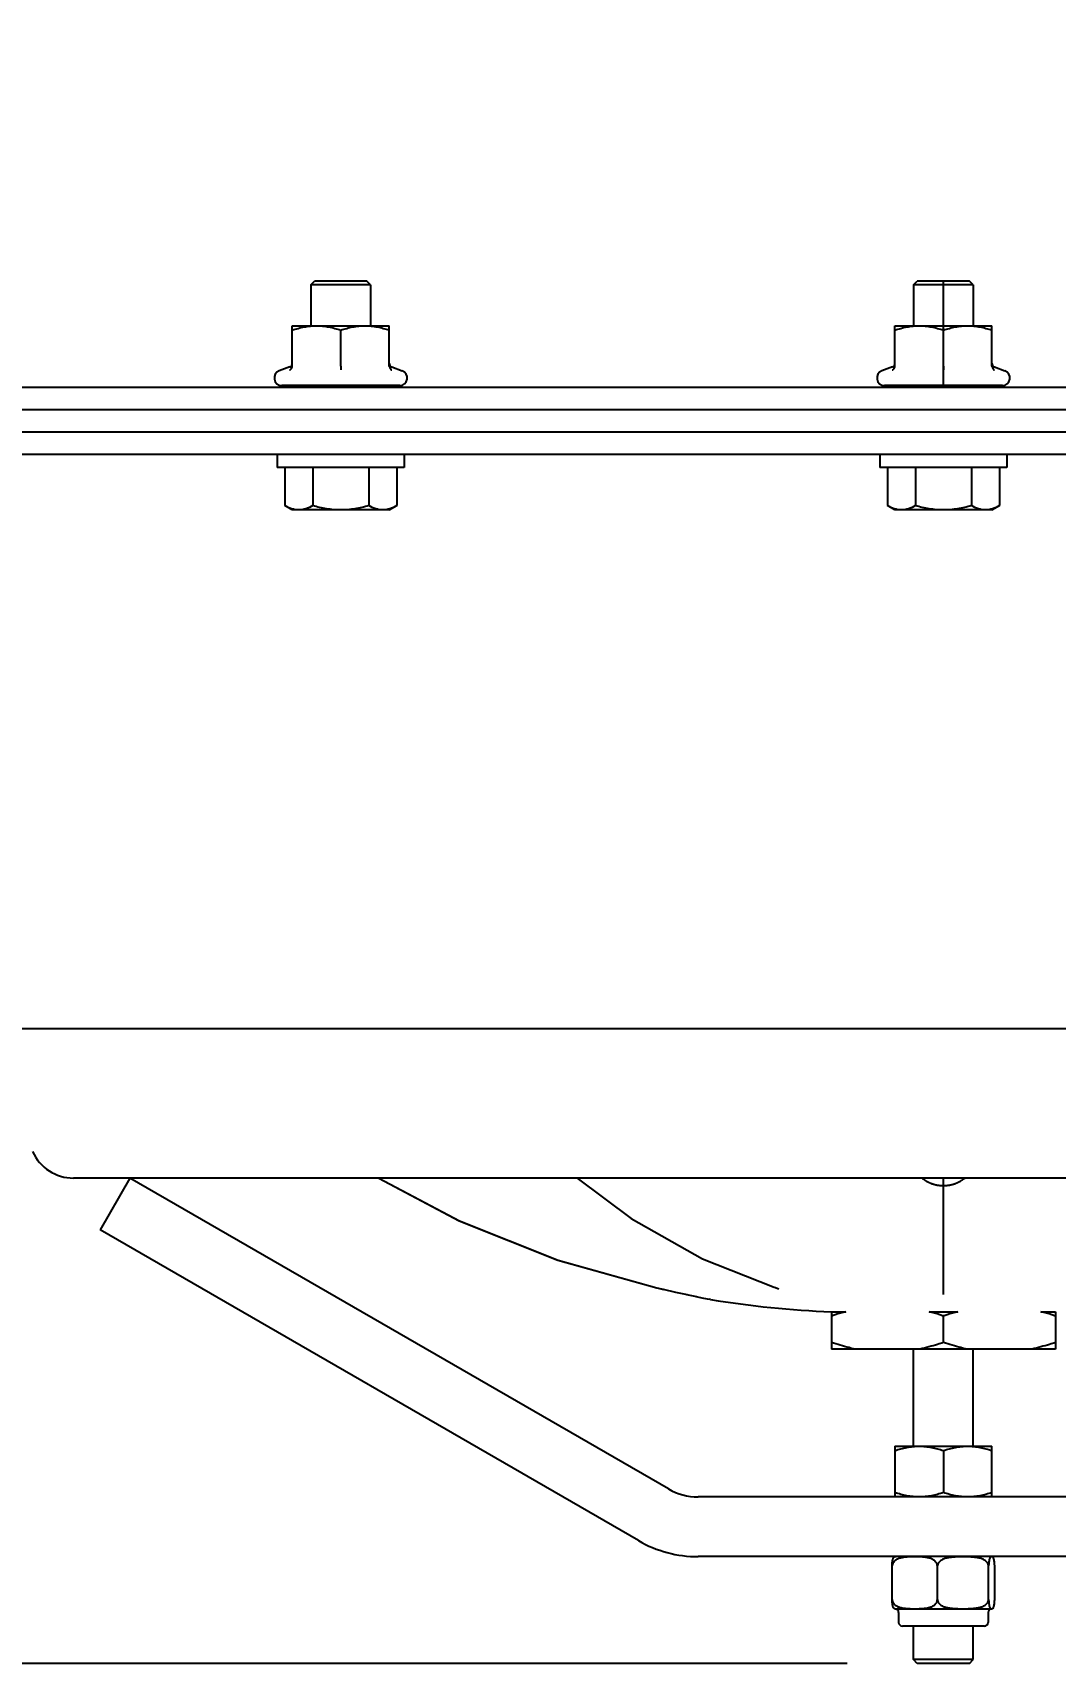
# Model space of a CAD drawing. Header units: millimetres. Extents: x 7589 to 12925, y 625 to 5429.
# Drawn here: x 10338 to 10475, y 1612.1 to 1830.6 of the extents above; entities that cross this region are included whole.
import ezdxf

# ---------------------------------------------------------------- set-up
doc = ezdxf.new("R2010")
doc.units = ezdxf.units.MM
doc.header["$LTSCALE"] = 307.34
doc.header["$PDMODE"] = 3
doc.header["$PDSIZE"] = 8
doc.layers.get('0').update_dxf_attribs({"linetype": 'CONTINUOUS'})
doc.layers.get('Defpoints').update_dxf_attribs({"linetype": 'CONTINUOUS'})
doc.layers.add('02___PRT_ALL_AXES', color=7, linetype='CONTINUOUS')
doc.layers.add('03___PRT_ALL_CURVES', color=7, linetype='CONTINUOUS')
doc.styles.get("Standard").update_dxf_attribs({"font": 'calibri.ttf'})
doc.dimstyles.get("Standard").update_dxf_attribs({"dimtxt": 35, "dimasz": 35, "dimexe": 1.5, "dimexo": 1, "dimtad": 1, "dimdsep": 46, "dimtxsty": 'Standard', "dimblk": '_FILLED', "dimblk1": '_FILLED', "dimblk2": '_FILLED', "dimcen": 0.09, "dimazin": 2, "dimtol": 1, "dimtp": 0.01, "dimtm": 0.01, "dimtfac": 1, "dimtofl": 0, "dimtmove": 0, "dimatfit": 3, "dimldrblk": '_FILLED', "dimfxl": 1, "dimtolj": 1, "dimarcsym": 0})

# ---------------------------------------------------------------- blocks, each defined once
blk = doc.blocks.new('_FILLED')
at = {"color": 0, "linetype": 'ByBlock'}
blk.add_solid([(0, 0), (-1, 0.2143), (-1, -0.2143)], dxfattribs=at)
blk = doc.blocks.new('*D60')
at = {"color": 0, "lineweight": -2}
for p, q in [((10488.58, 1850.15), (10116.67, 1850.15)), ((10118.17, 1815.15), (10118.17, 1749.7)), ((10118.17, 1647.13), (10118.17, 1712.59)), ((10447.13, 1612.13), (10116.67, 1612.13))]:
    blk.add_line(p, q, dxfattribs=at)
at = {"layer": 'Defpoints', "color": 0}
for p in [(10489.58, 1850.15), (10118.17, 1612.13), (10448.13, 1612.13)]:
    blk.add_point(p, dxfattribs=at)
at = {"color": 0, "linetype": 'ByBlock', "lineweight": -2, "xscale": 35, "yscale": 35, "zscale": 35}
for p, rotation in [((10118.17, 1850.15), 90), ((10118.17, 1612.13), 270)]:
    blk.add_blockref('_FILLED', p, dxfattribs=dict(at, rotation=rotation))
at = {"color": 0, "insert": (10118.17, 1731.14), "char_height": 35, "attachment_point": 5}
blk.add_mtext('\\A1;\\A1;OPV-238', dxfattribs=at)

msp = doc.modelspace()

# ---------------------------------------------------------------- linework, layer by layer
at = {"color": 0, "linetype": 'Continuous'}
for p, q in [((10375.29182, 1796.85493), (10375.79182, 1797.35493)), ((10383.29182, 1796.85493), (10375.29182, 1796.85493)), ((10375.29182, 1796.85493), (10375.29182, 1791.35493)), ((10382.79182, 1797.35493), (10375.79182, 1797.35493)), ((10383.29182, 1796.85493), (10382.79182, 1797.35493)), ((10383.29182, 1796.85493), (10383.29182, 1791.35493)), ((10456.03802, 1796.85493), (10456.53802, 1797.35493)), ((10464.03802, 1796.85493), (10456.03802, 1796.85493)), ((10456.03802, 1796.85493), (10456.03802, 1791.35493)), ((10463.53802, 1797.35493), (10456.53802, 1797.35493)), ((10464.03802, 1796.85493), (10463.53802, 1797.35493)), ((10464.03802, 1796.85493), (10464.03802, 1791.35493)), ((10372.79182, 1791.35493), (10385.79182, 1791.35493)), ((10372.79195, 1785.96199), (10372.79182, 1791.35493)), ((10379.29208, 1785.96199), (10379.29208, 1790.77437)), ((10385.79195, 1785.96199), (10385.79182, 1791.35493)), ((10453.53802, 1791.35493), (10466.53802, 1791.35493)), ((10453.53815, 1785.96199), (10453.53802, 1791.35493)), ((10460.03828, 1785.96199), (10460.03828, 1790.77437)), ((10466.53815, 1785.96199), (10466.53802, 1791.35493)), ((10372.46267, 1785.83513), (10371.04544, 1785.3193)), ((10386.12096, 1785.83513), (10387.53819, 1785.3193)), ((10453.20888, 1785.83513), (10451.79165, 1785.3193)), ((10466.86716, 1785.83513), (10468.28439, 1785.3193)), ((10387.19182, 1783.35493), (10371.39182, 1783.35493)), ((10371.39182, 1783.18329), (10371.39182, 1783.35493)), ((10371.40849, 1783.35493), (10371.40821, 1783.35267)), ((10371.53955, 1783.35493), (10371.53955, 1783.15493)), ((10372.38889, 1783.35493), (10372.38889, 1783.15493)), ((10373.91393, 1783.35493), (10373.91393, 1783.15493)), ((10375.9654, 1783.35493), (10375.9654, 1783.15493)), ((10378.34248, 1783.35493), (10378.34248, 1783.15493)), ((10380.81248, 1783.35493), (10380.81248, 1783.15493)), ((10383.13364, 1783.35493), (10383.13364, 1783.15493)), ((10385.07873, 1783.35493), (10385.07873, 1783.15493)), ((10386.45735, 1783.35493), (10386.45735, 1783.15493)), ((10387.13457, 1783.35493), (10387.13457, 1783.15493)), ((10387.19182, 1783.18329), (10387.19182, 1783.35493)), ((10467.93802, 1783.35493), (10452.13802, 1783.35493)), ((10452.13802, 1783.18329), (10452.13802, 1783.35493)), ((10452.15469, 1783.35493), (10452.15442, 1783.35267)), ((10452.28576, 1783.35493), (10452.28576, 1783.15493)), ((10453.13509, 1783.35493), (10453.13509, 1783.15493)), ((10454.66013, 1783.35493), (10454.66013, 1783.15493)), ((10456.7116, 1783.35493), (10456.7116, 1783.15493)), ((10459.08868, 1783.35493), (10459.08868, 1783.15493)), ((10461.55869, 1783.35493), (10461.55869, 1783.15493)), ((10463.87984, 1783.35493), (10463.87984, 1783.15493)), ((10465.82493, 1783.35493), (10465.82493, 1783.15493)), ((10467.20356, 1783.35493), (10467.20356, 1783.15493)), ((10467.88077, 1783.35493), (10467.88077, 1783.15493)), ((10467.93802, 1783.18329), (10467.93802, 1783.35493)), ((10371.78626, 1772.35493), (10371.78626, 1767.25549)), ((10375.53895, 1772.35493), (10375.53895, 1767.25549)), ((10383.04451, 1772.35493), (10383.04451, 1767.25549)), ((10386.79737, 1772.35493), (10386.79737, 1767.25549)), ((10452.53247, 1772.35493), (10452.53247, 1767.25549)), ((10456.28516, 1772.35493), (10456.28516, 1767.25549)), ((10463.79071, 1772.35493), (10463.79071, 1767.25549)), ((10467.54357, 1772.35493), (10467.54357, 1767.25549)), ((10372.79182, 1766.67493), (10371.78632, 1767.25545)), ((10385.79182, 1766.67493), (10372.79182, 1766.67493)), ((10385.79182, 1766.67493), (10386.79731, 1767.25545)), ((10453.53802, 1766.67493), (10452.53252, 1767.25545)), ((10466.53802, 1766.67493), (10453.53802, 1766.67493)), ((10466.53802, 1766.67493), (10467.54352, 1767.25545)), ((10351.03802, 1677.15493), (10347.03802, 1670.22673)), ((10423.18161, 1635.50281), (10351.03802, 1677.15493)), ((10384.40563, 1677.15493), (10395.20909, 1671.43194)), ((10419.18161, 1628.5746), (10347.03802, 1670.22673)), ((10421.632, 1662.44714), (10422.53487, 1662.24502)), ((10425.6042, 1661.56996), (10426.96618, 1661.27754)), ((10426.86353, 1661.2994), (10427.90366, 1661.07909)), ((10427.90366, 1661.07909), (10428.6348, 1660.92596)), ((10428.83152, 1660.8895), (10428.6348, 1660.92596)), ((10437.35741, 1662.55993), (10437.357, 1662.56006)), ((10445.03802, 1659.25493), (10445.03802, 1654.25493)), ((10445.03802, 1659.25493), (10446.96853, 1659.25493)), ((10458.10751, 1659.25493), (10461.96853, 1659.25493)), ((10460.03802, 1655.12095), (10460.03802, 1658.67758)), ((10473.10751, 1659.25493), (10475.03802, 1659.25493)), ((10475.03802, 1659.25493), (10475.03802, 1654.25493)), ((10475.03802, 1654.25493), (10445.03802, 1654.25493)), ((10453.54127, 1641.23101), (10453.53802, 1641.22913)), ((10453.53802, 1641.22913), (10453.53802, 1634.43289)), ((10453.54127, 1641.23101), (10466.53477, 1641.23101)), ((10466.53477, 1641.23101), (10466.53802, 1641.22913)), ((10466.53802, 1634.43289), (10466.53802, 1641.22913)), ((10460.03802, 1640.64858), (10460.03802, 1635.01344)), ((10492.89443, 1634.43101), (10427.18161, 1634.43101)), ((10492.89443, 1626.43101), (10427.18161, 1626.43101)), ((10465.53802, 1617.13101), (10454.53802, 1617.13101)), ((10456.53802, 1612.13101), (10456.03802, 1612.63101)), ((10464.03802, 1612.63101), (10456.03802, 1612.63101)), ((10463.53802, 1612.13101), (10464.03802, 1612.63101)), ((10463.53784, 1612.13101), (10456.53825, 1612.13101))]:
    msp.add_line(p, q, dxfattribs=at)
at = {"color": 0}
for p, q in [((10460.03802, 1783.15493), (10460.03802, 1797.35493)), ((10240.03802, 1783.15493), (10460.03802, 1783.15493)), ((10240.03802, 1780.15493), (10460.03802, 1780.15493)), ((10240.03802, 1780.15493), (10460.03802, 1780.15493))]:
    msp.add_line(p, q, dxfattribs=at)
at = {"color": 0, "linetype": 'Continuous'}
for points in [[(10372.46285, 1785.83518), (10372.54778, 1785.87551), (10372.64905, 1785.95519), (10372.72656, 1786.05805), (10372.77521, 1786.17725), (10372.79181, 1786.30502)], [(10385.79182, 1786.30502), (10385.80842, 1786.17725), (10385.85707, 1786.05804), (10385.93458, 1785.95519), (10386.03585, 1785.87551), (10386.12078, 1785.83518)], [(10453.20905, 1785.83518), (10453.29399, 1785.87551), (10453.39525, 1785.95519), (10453.47276, 1786.05805), (10453.52142, 1786.17725), (10453.53802, 1786.30502)], [(10466.53802, 1786.30502), (10466.55462, 1786.17725), (10466.60328, 1786.05804), (10466.68079, 1785.95519), (10466.78205, 1785.87551), (10466.86699, 1785.83518)], [(10384.40509, 1677.15493), (10395.17165, 1671.44933), (10408.38649, 1666.16319), (10421.63205, 1662.44722)], [(10410.97813, 1677.15493), (10418.18867, 1671.75877), (10427.76929, 1666.35488), (10437.35743, 1662.56001)], [(10395.20909, 1671.43194), (10408.42563, 1666.14997), (10421.63202, 1662.44723)], [(10421.63203, 1662.44714), (10422.49461, 1662.25411), (10424.14968, 1661.8873), (10425.68273, 1661.55297)], [(10437.357, 1662.56006), (10437.52804, 1662.50438), (10437.86564, 1662.38316), (10437.97444, 1662.33832)]]:
    msp.add_lwpolyline(points, dxfattribs=at)
for centre, radius, start, end in [((10371.39182, 1784.36765), 1.01272, 110, 270), ((10387.19182, 1784.36765), 1.01272, 270, 70), ((10452.13802, 1784.36765), 1.01272, 110, 270), ((10467.93802, 1784.36765), 1.01272, 270, 70), ((10380.18446, 1784.15493), 1, 270, 306.8698976), ((10381.46637, 1784.72568), 1.56505, 285.1285844, 286.427399), ((10381.92639, 1784.15493), 1, 270, 306.8698976), ((10383.65339, 1784.64293), 1.488, 269.9962147, 271.670534), ((10383.65482, 1784.59637), 1.44142, 271.6677458, 273.9115257), ((10383.75288, 1784.15493), 1, 270, 306.8698976), ((10460.93066, 1784.15493), 1, 270, 306.8698976), ((10462.21257, 1784.72568), 1.56505, 285.1285844, 286.427399), ((10462.67259, 1784.15493), 1, 270, 306.8698976), ((10464.39959, 1784.64293), 1.488, 269.9962147, 271.670534), ((10464.40102, 1784.59637), 1.44142, 271.6677458, 273.9115257), ((10464.49908, 1784.15493), 1, 270, 306.8698976), ((10450.03802, 1789.65493), 130.5, 260.6478545, 267.8041116), ((10427.18161, 1642.43101), 8, 240, 270), ((10427.18161, 1642.43101), 16, 240, 270), ((10453.53802, 1618.93101), 0.5, 0, 90), ((10466.53802, 1618.93101), 0.5, 90, 180), ((10454.53802, 1617.63101), 0.5, 180, 270), ((10465.53802, 1617.63101), 0.5, 270, 0)]:
    msp.add_arc(centre, radius, start, end, dxfattribs=at)
for points, knots in [([(10372.79195, 1790.77437), (10373.31765, 1790.9496), (10374.12146, 1791.16939), (10375.21603, 1791.32745), (10375.76702, 1791.35493), (10376.04201, 1791.35493)], [0, 0, 0, 0, 0.501596867, 0.751073435, 1, 1, 1, 1]), ([(10376.04201, 1791.35493), (10376.31701, 1791.35493), (10376.868, 1791.32753), (10377.96259, 1791.16951), (10378.76638, 1790.9496), (10379.29208, 1790.77437)], [0, 0, 0, 0, 0.248926179, 0.49840194, 1, 1, 1, 1]), ([(10379.29208, 1790.77437), (10379.81776, 1790.9496), (10380.62154, 1791.16939), (10381.71607, 1791.32745), (10382.26703, 1791.35493), (10382.54201, 1791.35493)], [0, 0, 0, 0, 0.501597416, 0.751073799, 1, 1, 1, 1]), ([(10382.54201, 1791.35493), (10382.817, 1791.35493), (10383.36796, 1791.32753), (10384.46251, 1791.16951), (10385.26627, 1790.9496), (10385.79195, 1790.77437)], [0, 0, 0, 0, 0.248925815, 0.49840139, 1, 1, 1, 1]), ([(10453.53815, 1790.77437), (10454.06385, 1790.9496), (10454.86767, 1791.16939), (10455.96224, 1791.32745), (10456.51322, 1791.35493), (10456.78822, 1791.35493)], [0, 0, 0, 0, 0.501596867, 0.751073435, 1, 1, 1, 1]), ([(10456.78822, 1791.35493), (10457.06322, 1791.35493), (10457.6142, 1791.32753), (10458.7088, 1791.16951), (10459.51258, 1790.9496), (10460.03828, 1790.77437)], [0, 0, 0, 0, 0.248926179, 0.49840194, 1, 1, 1, 1]), ([(10460.03828, 1790.77437), (10460.56396, 1790.9496), (10461.36774, 1791.16939), (10462.46227, 1791.32745), (10463.01323, 1791.35493), (10463.28822, 1791.35493)], [0, 0, 0, 0, 0.501597416, 0.751073799, 1, 1, 1, 1]), ([(10463.28822, 1791.35493), (10463.56321, 1791.35493), (10464.11417, 1791.32753), (10465.20872, 1791.16951), (10466.01247, 1790.9496), (10466.53815, 1790.77437)], [0, 0, 0, 0, 0.248925815, 0.49840139, 1, 1, 1, 1]), ([(10372.44008, 1785.44105), (10372.48831, 1785.46132), (10372.58113, 1785.51691), (10372.69431, 1785.63694), (10372.77241, 1785.78895), (10372.79196, 1785.90402), (10372.79195, 1785.96199)], [0, 0, 0, 0, 0.236814898, 0.482481017, 0.737629114, 1, 1, 1, 1]), ([(10379.29209, 1785.96221), (10379.29209, 1785.85477), (10379.2912, 1785.68104), (10379.29209, 1785.50732), (10379.29209, 1785.44104)], [0, 0, 0, 0, 0.618489697, 1, 1, 1, 1]), ([(10385.79195, 1785.96199), (10385.79194, 1785.90402), (10385.8115, 1785.78896), (10385.8896, 1785.63695), (10386.00278, 1785.51692), (10386.0956, 1785.46132), (10386.14383, 1785.44105)], [0, 0, 0, 0, 0.262370076, 0.517510589, 0.76317528, 1, 1, 1, 1]), ([(10453.18628, 1785.44105), (10453.23451, 1785.46132), (10453.32733, 1785.51691), (10453.44052, 1785.63694), (10453.51861, 1785.78895), (10453.53817, 1785.90402), (10453.53815, 1785.96199)], [0, 0, 0, 0, 0.236814898, 0.482481017, 0.737629114, 1, 1, 1, 1]), ([(10460.0383, 1785.96221), (10460.0383, 1785.85477), (10460.0374, 1785.68104), (10460.03829, 1785.50732), (10460.0383, 1785.44104)], [0, 0, 0, 0, 0.618489697, 1, 1, 1, 1]), ([(10466.53815, 1785.96199), (10466.53814, 1785.90402), (10466.55771, 1785.78896), (10466.6358, 1785.63695), (10466.74898, 1785.51692), (10466.8418, 1785.46132), (10466.89004, 1785.44105)], [0, 0, 0, 0, 0.262370076, 0.517510589, 0.76317528, 1, 1, 1, 1]), ([(10371.40821, 1783.35267), (10371.40399, 1783.31762), (10371.39731, 1783.26132), (10371.39182, 1783.2047), (10371.39182, 1783.18325)], [0, 0, 0, 0, 0.621958647, 1, 1, 1, 1]), ([(10371.95284, 1783.35493), (10371.93093, 1783.32309), (10371.88712, 1783.26759), (10371.80157, 1783.18986), (10371.72554, 1783.15493), (10371.67951, 1783.15493)], [0, 0, 0, 0, 0.33281063, 0.603700742, 1, 1, 1, 1]), ([(10373.21558, 1783.35493), (10373.13932, 1783.29074), (10372.97748, 1783.19182), (10372.79086, 1783.15493), (10372.70489, 1783.15493)], [0, 0, 0, 0, 0.536927915, 1, 1, 1, 1]), ([(10375.07311, 1783.35493), (10374.96688, 1783.28734), (10374.73909, 1783.18761), (10374.49361, 1783.15493), (10374.37505, 1783.15493)], [0, 0, 0, 0, 0.515026758, 1, 1, 1, 1]), ([(10377.34359, 1783.35493), (10377.2188, 1783.28566), (10376.94993, 1783.18581), (10376.6664, 1783.15493), (10376.5265, 1783.15493)], [0, 0, 0, 0, 0.50499978, 1, 1, 1, 1]), ([(10379.80478, 1783.35493), (10379.73973, 1783.31987), (10379.46939, 1783.20006), (10379.16958, 1783.15493), (10378.94863, 1783.15493)], [0, 0, 0, 0, 0.250617832, 1, 1, 1, 1]), ([(10381.87482, 1783.21487), (10381.83679, 1783.20459), (10381.6824, 1783.16897), (10381.52332, 1783.15493), (10381.40436, 1783.15493)], [0, 0, 0, 0, 0.248784805, 1, 1, 1, 1]), ([(10384.34051, 1783.35493), (10384.25524, 1783.29529), (10384.06459, 1783.20258), (10383.85723, 1783.16544), (10383.75315, 1783.15831)], [0, 0, 0, 0, 0.499372913, 1, 1, 1, 1]), ([(10385.97107, 1783.35493), (10385.90603, 1783.28941), (10385.7494, 1783.18464), (10385.5649, 1783.15493), (10385.4753, 1783.15493)], [0, 0, 0, 0, 0.507493356, 1, 1, 1, 1]), ([(10386.94782, 1783.35493), (10386.9333, 1783.32325), (10386.90211, 1783.26703), (10386.84014, 1783.20088), (10386.76854, 1783.16241), (10386.71721, 1783.15493), (10386.69202, 1783.15493)], [0, 0, 0, 0, 0.304126906, 0.556517708, 0.780208765, 1, 1, 1, 1]), ([(10452.15442, 1783.35267), (10452.15019, 1783.31762), (10452.14352, 1783.26132), (10452.13802, 1783.2047), (10452.13802, 1783.18325)], [0, 0, 0, 0, 0.621958647, 1, 1, 1, 1]), ([(10452.69904, 1783.35493), (10452.67713, 1783.32309), (10452.63333, 1783.26759), (10452.54777, 1783.18986), (10452.47174, 1783.15493), (10452.42572, 1783.15493)], [0, 0, 0, 0, 0.33281063, 0.603700742, 1, 1, 1, 1]), ([(10453.96178, 1783.35493), (10453.88553, 1783.29074), (10453.72368, 1783.19182), (10453.53706, 1783.15493), (10453.4511, 1783.15493)], [0, 0, 0, 0, 0.536927915, 1, 1, 1, 1]), ([(10455.81931, 1783.35493), (10455.71308, 1783.28734), (10455.48529, 1783.18761), (10455.23982, 1783.15493), (10455.12126, 1783.15493)], [0, 0, 0, 0, 0.515026758, 1, 1, 1, 1]), ([(10458.08979, 1783.35493), (10457.965, 1783.28566), (10457.69613, 1783.18581), (10457.4126, 1783.15493), (10457.2727, 1783.15493)], [0, 0, 0, 0, 0.50499978, 1, 1, 1, 1]), ([(10460.55098, 1783.35493), (10460.48594, 1783.31987), (10460.21559, 1783.20006), (10459.91579, 1783.15493), (10459.69483, 1783.15493)], [0, 0, 0, 0, 0.250617832, 1, 1, 1, 1]), ([(10462.62103, 1783.21487), (10462.583, 1783.20459), (10462.4286, 1783.16897), (10462.26952, 1783.15493), (10462.15056, 1783.15493)], [0, 0, 0, 0, 0.248784805, 1, 1, 1, 1]), ([(10465.08672, 1783.35493), (10465.00144, 1783.29529), (10464.81079, 1783.20258), (10464.60343, 1783.16544), (10464.49935, 1783.15831)], [0, 0, 0, 0, 0.499372913, 1, 1, 1, 1]), ([(10466.71728, 1783.35493), (10466.65223, 1783.28941), (10466.49561, 1783.18464), (10466.3111, 1783.15493), (10466.2215, 1783.15493)], [0, 0, 0, 0, 0.507493356, 1, 1, 1, 1]), ([(10467.69402, 1783.35493), (10467.6795, 1783.32325), (10467.64831, 1783.26703), (10467.58634, 1783.20088), (10467.51474, 1783.16241), (10467.46341, 1783.15493), (10467.43822, 1783.15493)], [0, 0, 0, 0, 0.304126906, 0.556517708, 0.780208765, 1, 1, 1, 1]), ([(10373.66261, 1766.67493), (10373.50347, 1766.67493), (10373.18147, 1766.70293), (10372.53808, 1766.86515), (10372.08082, 1767.08542), (10371.78632, 1767.25545)], [0, 0, 0, 0, 0.240594631, 0.485881976, 1, 1, 1, 1]), ([(10375.53895, 1767.25549), (10375.24445, 1767.08545), (10374.78714, 1766.86529), (10374.14376, 1766.70301), (10373.82175, 1766.67493), (10373.66261, 1766.67493)], [0, 0, 0, 0, 0.514108398, 0.759401562, 1, 1, 1, 1]), ([(10379.29173, 1766.67493), (10378.65735, 1766.67493), (10377.3867, 1766.7868), (10376.14867, 1767.07948), (10375.53895, 1767.25549)], [0, 0, 0, 0, 0.499908745, 1, 1, 1, 1]), ([(10383.04451, 1767.25549), (10382.43479, 1767.07948), (10381.19678, 1766.78667), (10379.92611, 1766.67493), (10379.29173, 1766.67493)], [0, 0, 0, 0, 0.500091423, 1, 1, 1, 1]), ([(10384.92094, 1766.67493), (10384.76179, 1766.67493), (10384.43977, 1766.70293), (10383.79633, 1766.86516), (10383.33903, 1767.08545), (10383.04451, 1767.25549)], [0, 0, 0, 0, 0.240595263, 0.485882957, 1, 1, 1, 1]), ([(10386.79737, 1767.25549), (10386.50286, 1767.08545), (10386.04552, 1766.86529), (10385.40211, 1766.70301), (10385.08009, 1766.67493), (10384.92094, 1766.67493)], [0, 0, 0, 0, 0.51410682, 0.759400505, 1, 1, 1, 1]), ([(10454.40881, 1766.67493), (10454.24967, 1766.67493), (10453.92768, 1766.70293), (10453.28428, 1766.86515), (10452.82702, 1767.08542), (10452.53252, 1767.25545)], [0, 0, 0, 0, 0.240594631, 0.485881976, 1, 1, 1, 1]), ([(10456.28516, 1767.25549), (10455.99066, 1767.08545), (10455.53334, 1766.86529), (10454.88996, 1766.70301), (10454.56796, 1766.67493), (10454.40881, 1766.67493)], [0, 0, 0, 0, 0.514108398, 0.759401562, 1, 1, 1, 1]), ([(10460.03793, 1766.67493), (10459.40356, 1766.67493), (10458.1329, 1766.7868), (10456.89487, 1767.07948), (10456.28516, 1767.25549)], [0, 0, 0, 0, 0.499908745, 1, 1, 1, 1]), ([(10463.79071, 1767.25549), (10463.181, 1767.07948), (10461.94299, 1766.78667), (10460.67232, 1766.67493), (10460.03793, 1766.67493)], [0, 0, 0, 0, 0.500091423, 1, 1, 1, 1]), ([(10465.66714, 1766.67493), (10465.50799, 1766.67493), (10465.18597, 1766.70293), (10464.54253, 1766.86516), (10464.08523, 1767.08545), (10463.79071, 1767.25549)], [0, 0, 0, 0, 0.240595263, 0.485882957, 1, 1, 1, 1]), ([(10467.54357, 1767.25549), (10467.24906, 1767.08545), (10466.79172, 1766.86529), (10466.14831, 1766.70301), (10465.82629, 1766.67493), (10465.66714, 1766.67493)], [0, 0, 0, 0, 0.51410682, 0.759400505, 1, 1, 1, 1]), ([(10446.96853, 1659.25493), (10446.48155, 1659.127), (10445.83624, 1658.93906), (10445.19762, 1658.73078), (10445.03802, 1658.67758)], [0, 0, 0, 0, 0.74955242, 1, 1, 1, 1]), ([(10460.03802, 1658.67758), (10459.87842, 1658.73078), (10459.23979, 1658.93906), (10458.59448, 1659.127), (10458.10751, 1659.25493)], [0, 0, 0, 0, 0.250447569, 1, 1, 1, 1]), ([(10461.96853, 1659.25493), (10461.48155, 1659.127), (10460.83626, 1658.93901), (10460.19762, 1658.73078), (10460.03802, 1658.67758)], [0, 0, 0, 0, 0.749553147, 1, 1, 1, 1]), ([(10475.03802, 1658.67758), (10474.87842, 1658.73078), (10474.23979, 1658.93906), (10473.59448, 1659.127), (10473.10751, 1659.25493)], [0, 0, 0, 0, 0.250447534, 1, 1, 1, 1]), ([(10448.18298, 1654.25493), (10447.91765, 1654.31116), (10446.85736, 1654.55438), (10445.81258, 1654.86277), (10445.03802, 1655.12095)], [0, 0, 0, 0, 0.249361521, 1, 1, 1, 1]), ([(10460.03802, 1655.12095), (10459.7793, 1655.03471), (10458.74357, 1654.70278), (10457.69028, 1654.42387), (10456.89306, 1654.25493)], [0, 0, 0, 0, 0.250741125, 1, 1, 1, 1]), ([(10463.18298, 1654.25493), (10462.91765, 1654.31116), (10461.85737, 1654.55441), (10460.81258, 1654.86277), (10460.03802, 1655.12095)], [0, 0, 0, 0, 0.249361663, 1, 1, 1, 1]), ([(10475.03802, 1655.12095), (10474.7793, 1655.03471), (10473.74357, 1654.70279), (10472.69028, 1654.42387), (10471.89306, 1654.25493)], [0, 0, 0, 0, 0.250741097, 1, 1, 1, 1]), ([(10453.53802, 1640.64858), (10454.0637, 1640.8238), (10454.86747, 1641.04354), (10455.96208, 1641.20169), (10456.78801, 1641.24285), (10457.61391, 1641.20142), (10458.70851, 1641.04331), (10459.51235, 1640.8238), (10460.03802, 1640.64858)], [0, 0, 0, 0, 0.250796772, 0.375537258, 0.500001012, 0.624465396, 0.749205867, 1, 1, 1, 1]), ([(10460.03802, 1640.64858), (10460.56369, 1640.8238), (10461.36752, 1641.04336), (10462.46212, 1641.20148), (10463.28803, 1641.24285), (10464.11395, 1641.20163), (10465.20856, 1641.0435), (10466.01234, 1640.8238), (10466.53802, 1640.64858)], [0, 0, 0, 0, 0.250794808, 0.375535378, 0.499999673, 0.624463562, 0.749203982, 1, 1, 1, 1]), ([(10460.03802, 1635.01344), (10459.51232, 1634.83821), (10458.70865, 1634.61801), (10457.61396, 1634.46005), (10456.78802, 1634.41933), (10455.96208, 1634.46005), (10454.86739, 1634.61801), (10454.06372, 1634.83821), (10453.53802, 1635.01344)], [0, 0, 0, 0, 0.250798431, 0.375536975, 0.500000198, 0.62446327, 0.749201676, 1, 1, 1, 1]), ([(10466.53802, 1635.01344), (10466.01232, 1634.83821), (10465.20865, 1634.61801), (10464.11396, 1634.46005), (10463.28802, 1634.41933), (10462.46208, 1634.46006), (10461.36739, 1634.61801), (10460.56372, 1634.83821), (10460.03802, 1635.01344)], [0, 0, 0, 0, 0.250798567, 0.375537072, 0.500000182, 0.624463315, 0.749201744, 1, 1, 1, 1])]:
    msp.add_open_spline(points, degree=3, knots=knots, dxfattribs=at)
for points in [[(10382.21575, 1783.35493), (10382.11959, 1783.29925), (10382.01554, 1783.25595), (10381.90896, 1783.22452)], [(10462.96196, 1783.35493), (10462.8658, 1783.29925), (10462.76175, 1783.25595), (10462.65517, 1783.22452)]]:
    msp.add_open_spline(points, degree=3, dxfattribs=at)
at = {"layer": '02___PRT_ALL_AXES', "color": 0, "linetype": 'Continuous'}
for p, q in [((10240.03802, 1783.15493), (10680.03802, 1783.15493)), ((10240.03802, 1780.15493), (10680.03802, 1780.15493)), ((10240.03342, 1777.15493), (10680.04262, 1777.15493)), ((10240.03342, 1774.15493), (10680.04262, 1774.15493)), ((10370.79182, 1774.15493), (10370.79182, 1772.35493)), ((10387.79182, 1772.35493), (10370.79182, 1772.35493)), ((10387.79182, 1774.15493), (10387.79182, 1772.35493)), ((10451.53802, 1774.15493), (10451.53802, 1772.35493)), ((10468.53802, 1772.35493), (10451.53802, 1772.35493)), ((10468.53802, 1774.15493), (10468.53802, 1772.35493)), ((10607.7319, 1697.15493), (10312.34413, 1697.15493)), ((10576.59496, 1677.15493), (10343.48108, 1677.15493)), ((10456.03802, 1641.23101), (10456.03802, 1654.25493)), ((10464.03802, 1641.23101), (10464.03802, 1654.25493)), ((10453.17158, 1620.68101), (10453.17158, 1625.18101)), ((10459.2295, 1620.68101), (10459.2295, 1625.18101)), ((10466.09594, 1620.68101), (10466.09594, 1625.18101)), ((10466.90446, 1620.68101), (10466.90446, 1625.18101)), ((10453.53802, 1619.43101), (10466.53802, 1619.43101)), ((10454.03802, 1618.93101), (10454.03802, 1617.63101)), ((10456.03802, 1612.63101), (10456.03802, 1617.13101)), ((10464.03802, 1612.63101), (10464.03802, 1617.13101)), ((10466.03802, 1618.93101), (10466.03802, 1617.63101))]:
    msp.add_line(p, q, dxfattribs=at)
for centre, radius, start, end in [((10343.48108, 1683.15493), 6, 204.18, 270), ((10453.78247, 1625.18101), 1.25, 90, 103.0612958), ((10453.78247, 1620.68101), 1.25, 256.9387042, 270), ((10466.29357, 1620.68101), 1.25, 270, 281.1685796)]:
    msp.add_arc(centre, radius, start, end, dxfattribs=at)
for points, knots in [([(10459.2295, 1625.18101), (10459.2295, 1625.26855), (10459.19947, 1625.44113), (10459.08081, 1625.66573), (10458.91889, 1625.84531), (10458.67539, 1626.0292), (10458.33698, 1626.18516), (10457.91412, 1626.2952), (10457.48675, 1626.35711), (10457.05819, 1626.38939), (10456.62932, 1626.40412), (10456.20041, 1626.40827), (10455.77149, 1626.40412), (10455.34262, 1626.38938), (10454.91407, 1626.35708), (10454.4867, 1626.29515), (10454.06387, 1626.18507), (10453.72549, 1626.02909), (10453.48204, 1625.84516), (10453.32018, 1625.6656), (10453.20159, 1625.44104), (10453.17158, 1625.26851), (10453.17158, 1625.18101)], [0, 0, 0, 0, 0.036710444, 0.071839235, 0.105212739, 0.137312624, 0.19925129, 0.259908867, 0.320088387, 0.380103143, 0.44006728, 0.500018749, 0.559970215, 0.61993433, 0.679948738, 0.740128008, 0.800784342, 0.862719864, 0.894815576, 0.928184537, 0.963303825, 1, 1, 1, 1]), ([(10453.17158, 1625.18101), (10453.17158, 1625.31882), (10453.17973, 1625.55704), (10453.21285, 1625.86075), (10453.25559, 1626.07043), (10453.30843, 1626.22859), (10453.37255, 1626.33485), (10453.44956, 1626.38366), (10453.48361, 1626.39488), (10453.49997, 1626.39867)], [0, 0, 0, 0, 0.312511756, 0.539785284, 0.692576924, 0.79586549, 0.919363518, 0.961908106, 1, 1, 1, 1]), ([(10466.09594, 1625.18101), (10466.09594, 1625.26887), (10466.06076, 1625.44445), (10465.92491, 1625.66873), (10465.74154, 1625.84712), (10465.46429, 1626.03119), (10465.08114, 1626.18595), (10464.60384, 1626.29538), (10464.12026, 1626.35714), (10463.63486, 1626.38938), (10463.14891, 1626.40412), (10462.66285, 1626.40826), (10462.17679, 1626.40412), (10461.69084, 1626.38941), (10461.20544, 1626.35715), (10460.72186, 1626.29543), (10460.24454, 1626.18603), (10459.86136, 1626.03129), (10459.58406, 1625.84725), (10459.40063, 1625.66885), (10459.2647, 1625.44454), (10459.2295, 1625.26889), (10459.2295, 1625.18101)], [0, 0, 0, 0, 0.033364563, 0.066116649, 0.098185813, 0.12976152, 0.191996057, 0.253772662, 0.315378798, 0.376927128, 0.438457642, 0.499983722, 0.561509834, 0.62304042, 0.684588538, 0.746195087, 0.807972004, 0.870208346, 0.901787571, 0.933863712, 0.966624754, 1, 1, 1, 1]), ([(10466.57606, 1626.39867), (10466.55424, 1626.40373), (10466.50947, 1626.40867), (10466.44143, 1626.40459), (10466.37044, 1626.38461), (10466.29652, 1626.33046), (10466.22661, 1626.21765), (10466.16219, 1626.01195), (10466.10861, 1625.65727), (10466.09594, 1625.36333), (10466.09594, 1625.18101)], [0, 0, 0, 0, 0.045534419, 0.090840744, 0.138035077, 0.19343471, 0.2726556, 0.403089618, 0.629364128, 1, 1, 1, 1]), ([(10466.90446, 1625.18101), (10466.90446, 1625.31882), (10466.89631, 1625.55704), (10466.86319, 1625.86075), (10466.82044, 1626.07043), (10466.76761, 1626.22859), (10466.70348, 1626.33485), (10466.62647, 1626.38366), (10466.59243, 1626.39488), (10466.57606, 1626.39867)], [0, 0, 0, 0, 0.312511756, 0.539785284, 0.692576924, 0.79586549, 0.919363518, 0.961908106, 1, 1, 1, 1]), ([(10453.49997, 1619.46334), (10453.48361, 1619.46713), (10453.44958, 1619.47836), (10453.37259, 1619.52713), (10453.30847, 1619.63334), (10453.25563, 1619.79144), (10453.21287, 1620.00113), (10453.17973, 1620.30489), (10453.17158, 1620.54317), (10453.17158, 1620.68101)], [0, 0, 0, 0, 0.038083153, 0.08061588, 0.204062104, 0.307302283, 0.46007348, 0.687427215, 1, 1, 1, 1]), ([(10453.17158, 1620.68101), (10453.17158, 1620.5935), (10453.20159, 1620.42096), (10453.32019, 1620.19639), (10453.48206, 1620.01683), (10453.7255, 1619.83292), (10454.06385, 1619.67696), (10454.48664, 1619.56688), (10454.91397, 1619.50494), (10455.34249, 1619.47265), (10455.77132, 1619.4579), (10456.2002, 1619.45375), (10456.62907, 1619.45789), (10457.05791, 1619.47261), (10457.48643, 1619.50488), (10457.91378, 1619.56675), (10458.33664, 1619.67674), (10458.67511, 1619.83265), (10458.91872, 1620.01655), (10459.08075, 1620.19618), (10459.19946, 1620.42085), (10459.2295, 1620.59347), (10459.2295, 1620.68101)], [0, 0, 0, 0, 0.036698502, 0.071821048, 0.105188765, 0.137282633, 0.199213005, 0.259864108, 0.320038013, 0.380047363, 0.440006216, 0.499952454, 0.559898732, 0.61985771, 0.679867056, 0.740041637, 0.800696352, 0.862641938, 0.89475339, 0.92814565, 0.96328869, 1, 1, 1, 1]), ([(10459.2295, 1620.68101), (10459.2295, 1620.59313), (10459.26469, 1620.41752), (10459.40058, 1620.19323), (10459.58397, 1620.01483), (10459.86125, 1619.83078), (10460.24442, 1619.67603), (10460.72174, 1619.56661), (10461.20533, 1619.50487), (10461.69073, 1619.47262), (10462.17669, 1619.4579), (10462.66276, 1619.45376), (10463.14882, 1619.4579), (10463.63478, 1619.47262), (10464.12019, 1619.50488), (10464.60377, 1619.56662), (10465.08109, 1619.67605), (10465.46426, 1619.83081), (10465.74152, 1620.01488), (10465.92489, 1620.19328), (10466.06075, 1620.41755), (10466.09594, 1620.59315), (10466.09594, 1620.68101)], [0, 0, 0, 0, 0.033370772, 0.066126801, 0.098199047, 0.129776366, 0.192012701, 0.253790261, 0.315397602, 0.376946621, 0.438477981, 0.500004805, 0.56153163, 0.623063028, 0.684612192, 0.746219456, 0.807997323, 0.870233828, 0.901810495, 0.933880945, 0.966634242, 1, 1, 1, 1]), ([(10466.09594, 1620.68101), (10466.09594, 1620.49871), (10466.1086, 1620.2048), (10466.16217, 1619.85015), (10466.22657, 1619.64444), (10466.29649, 1619.53159), (10466.37041, 1619.47741), (10466.44142, 1619.45743), (10466.50946, 1619.45335), (10466.55424, 1619.45829), (10466.57606, 1619.46334)], [0, 0, 0, 0, 0.370594724, 0.596829263, 0.727295709, 0.806540547, 0.861952657, 0.909151121, 0.954461893, 1, 1, 1, 1]), ([(10466.57606, 1619.46334), (10466.59243, 1619.46713), (10466.62646, 1619.47836), (10466.70345, 1619.52713), (10466.76757, 1619.63334), (10466.82041, 1619.79144), (10466.86317, 1620.00113), (10466.8963, 1620.30489), (10466.90446, 1620.54317), (10466.90446, 1620.68101)], [0, 0, 0, 0, 0.038083153, 0.08061588, 0.204062104, 0.307302283, 0.46007348, 0.687427215, 1, 1, 1, 1])]:
    msp.add_open_spline(points, degree=3, knots=knots, dxfattribs=at)
at = {"layer": '03___PRT_ALL_CURVES', "color": 0, "linetype": 'Continuous'}
msp.add_line((10460.03802, 1661.57195), (10460.03802, 1677.15422), dxfattribs=at)
msp.add_open_spline([(10457.18145, 1677.15441), (10457.23131, 1677.11914), (10457.30609, 1677.06623), (10457.4058, 1676.99569), (10457.48058, 1676.94278), (10457.55536, 1676.88987), (10457.61768, 1676.84578), (10457.66754, 1676.81051), (10457.69869, 1676.78846), (10457.72363, 1676.77083), (10457.74231, 1676.75759), (10457.75792, 1676.7466), (10457.76877, 1676.73883), (10457.77509, 1676.73451), (10457.77949, 1676.73092), (10457.78521, 1676.72869), (10457.79238, 1676.72525), (10457.80515, 1676.71944), (10457.82327, 1676.71103), (10457.84507, 1676.70099), (10457.87411, 1676.68758), (10457.91042, 1676.67082), (10457.96851, 1676.64401), (10458.04113, 1676.61049), (10458.12827, 1676.57027), (10458.21541, 1676.53005), (10458.28803, 1676.49654), (10458.34612, 1676.46973), (10458.38243, 1676.45297), (10458.41148, 1676.43956), (10458.43326, 1676.4295), (10458.45143, 1676.42116), (10458.4641, 1676.41522), (10458.47142, 1676.41198), (10458.4767, 1676.40912), (10458.4828, 1676.40791), (10458.49064, 1676.40573), (10458.50451, 1676.40217), (10458.52425, 1676.39694), (10458.54797, 1676.39073), (10458.57958, 1676.38243), (10458.61909, 1676.37206), (10458.68232, 1676.35547), (10458.76136, 1676.33473), (10458.8562, 1676.30984), (10458.95104, 1676.28495), (10459.03007, 1676.26421), (10459.0933, 1676.24762), (10459.13281, 1676.23725), (10459.16443, 1676.22896), (10459.18813, 1676.22272), (10459.2079, 1676.21758), (10459.22172, 1676.21387), (10459.22965, 1676.21192), (10459.23549, 1676.20999), (10459.24175, 1676.20983), (10459.24996, 1676.20899), (10459.26438, 1676.20782), (10459.28495, 1676.20599), (10459.30966, 1676.20386), (10459.34259, 1676.20099), (10459.38376, 1676.19742), (10459.44962, 1676.1917), (10459.53195, 1676.18456), (10459.63075, 1676.17598), (10459.72955, 1676.1674), (10459.81188, 1676.16025), (10459.87775, 1676.15454), (10459.91891, 1676.15096), (10459.95185, 1676.14811), (10459.97655, 1676.14595), (10459.99713, 1676.1442), (10460.01154, 1676.14288), (10460.01977, 1676.14228), (10460.02594, 1676.14137), (10460.03212, 1676.14225), (10460.04036, 1676.1428), (10460.05478, 1676.14406), (10460.07537, 1676.1457), (10460.10009, 1676.14773), (10460.13304, 1676.15041), (10460.17423, 1676.15378), (10460.24014, 1676.15916), (10460.32252, 1676.16589), (10460.42138, 1676.17396), (10460.52024, 1676.18204), (10460.60262, 1676.18876), (10460.66852, 1676.19415), (10460.70971, 1676.19751), (10460.74267, 1676.20021), (10460.76738, 1676.20221), (10460.78797, 1676.20393), (10460.8024, 1676.20504), (10460.81061, 1676.20583), (10460.81688, 1676.20596), (10460.82273, 1676.20786), (10460.83068, 1676.20977), (10460.84452, 1676.21341), (10460.86432, 1676.21845), (10460.88807, 1676.22456), (10460.91974, 1676.23269), (10460.95933, 1676.24287), (10461.02268, 1676.25914), (10461.10186, 1676.27947), (10461.19688, 1676.30388), (10461.29189, 1676.32828), (10461.37107, 1676.34862), (10461.43442, 1676.36489), (10461.47401, 1676.37506), (10461.50568, 1676.3832), (10461.52944, 1676.38929), (10461.54922, 1676.39441), (10461.56311, 1676.3979), (10461.57097, 1676.40005), (10461.57708, 1676.40122), (10461.58237, 1676.40406), (10461.58971, 1676.40726), (10461.60243, 1676.41313), (10461.62066, 1676.42138), (10461.64251, 1676.43133), (10461.67166, 1676.44459), (10461.70808, 1676.46116), (10461.76637, 1676.48768), (10461.83922, 1676.52082), (10461.92665, 1676.5606), (10462.01408, 1676.60037), (10462.08693, 1676.63351), (10462.14522, 1676.66003), (10462.18165, 1676.6766), (10462.21078, 1676.68986), (10462.23265, 1676.6998), (10462.25084, 1676.70812), (10462.26363, 1676.71385), (10462.27084, 1676.71727), (10462.27654, 1676.71943), (10462.28114, 1676.72316), (10462.28765, 1676.72758), (10462.29888, 1676.73557), (10462.315, 1676.74685), (10462.33431, 1676.76045), (10462.36008, 1676.77856), (10462.39227, 1676.8012), (10462.44379, 1676.83743), (10462.50819, 1676.88271), (10462.58547, 1676.93705), (10462.66275, 1676.99139), (10462.76579, 1677.06384), (10462.84307, 1677.11818), (10462.89459, 1677.15441)], degree=3, knots=[0, 0, 0, 0, 0.03125, 0.046875, 0.0625, 0.078125, 0.09375, 0.1015625, 0.109375, 0.11328125, 0.1171875, 0.12109375, 0.123046875, 0.124023438, 0.125, 0.125976562, 0.126953125, 0.12890625, 0.1328125, 0.13671875, 0.140625, 0.1484375, 0.15625, 0.171875, 0.1875, 0.203125, 0.21875, 0.2265625, 0.234375, 0.23828125, 0.2421875, 0.24609375, 0.248046875, 0.249023438, 0.25, 0.250976562, 0.251953125, 0.25390625, 0.2578125, 0.26171875, 0.265625, 0.2734375, 0.28125, 0.296875, 0.3125, 0.328125, 0.34375, 0.3515625, 0.359375, 0.36328125, 0.3671875, 0.37109375, 0.373046875, 0.374023438, 0.375, 0.375976562, 0.376953125, 0.37890625, 0.3828125, 0.38671875, 0.390625, 0.3984375, 0.40625, 0.421875, 0.4375, 0.453125, 0.46875, 0.4765625, 0.484375, 0.48828125, 0.4921875, 0.49609375, 0.498046875, 0.499023438, 0.5, 0.500976562, 0.501953125, 0.50390625, 0.5078125, 0.51171875, 0.515625, 0.5234375, 0.53125, 0.546875, 0.5625, 0.578125, 0.59375, 0.6015625, 0.609375, 0.61328125, 0.6171875, 0.62109375, 0.623046875, 0.624023438, 0.625, 0.625976562, 0.626953125, 0.62890625, 0.6328125, 0.63671875, 0.640625, 0.6484375, 0.65625, 0.671875, 0.6875, 0.703125, 0.71875, 0.7265625, 0.734375, 0.73828125, 0.7421875, 0.74609375, 0.748046875, 0.749023438, 0.75, 0.750976562, 0.751953125, 0.75390625, 0.7578125, 0.76171875, 0.765625, 0.7734375, 0.78125, 0.796875, 0.8125, 0.828125, 0.84375, 0.8515625, 0.859375, 0.86328125, 0.8671875, 0.87109375, 0.873046875, 0.874023438, 0.875, 0.875976562, 0.876953125, 0.87890625, 0.8828125, 0.88671875, 0.890625, 0.8984375, 0.90625, 0.921875, 0.9375, 0.953125, 0.96875, 1, 1, 1, 1], dxfattribs=at)

# ---------------------------------------------------------------- dimensions: what is measured, and where the dimension line sits
at = {"color": 0}
dim = msp.add_linear_dim(base=(10118.16953, 1612.13101), p1=(10489.57979, 1850.15493), p2=(10448.12632, 1612.13101), angle=90, text='\\A1;OPV-238', dimstyle='Standard', override={"dimtad": 0, "dimtih": 1, "dimtoh": 1, "dimdec": 4, "dimzin": 0, "dimtxsty": 'Standard', "dimcen": 62.865, "dimadec": 0, "dimazin": 0, "dimtdec": 4, "dimtzin": 0}, dxfattribs=at)
dim.commit()
dim.dimension.update_dxf_attribs({"geometry": '*D60', "text_midpoint": (10118.16953, 1731.14297), "dimtype": 160})

doc.saveas('drawing.dxf')
